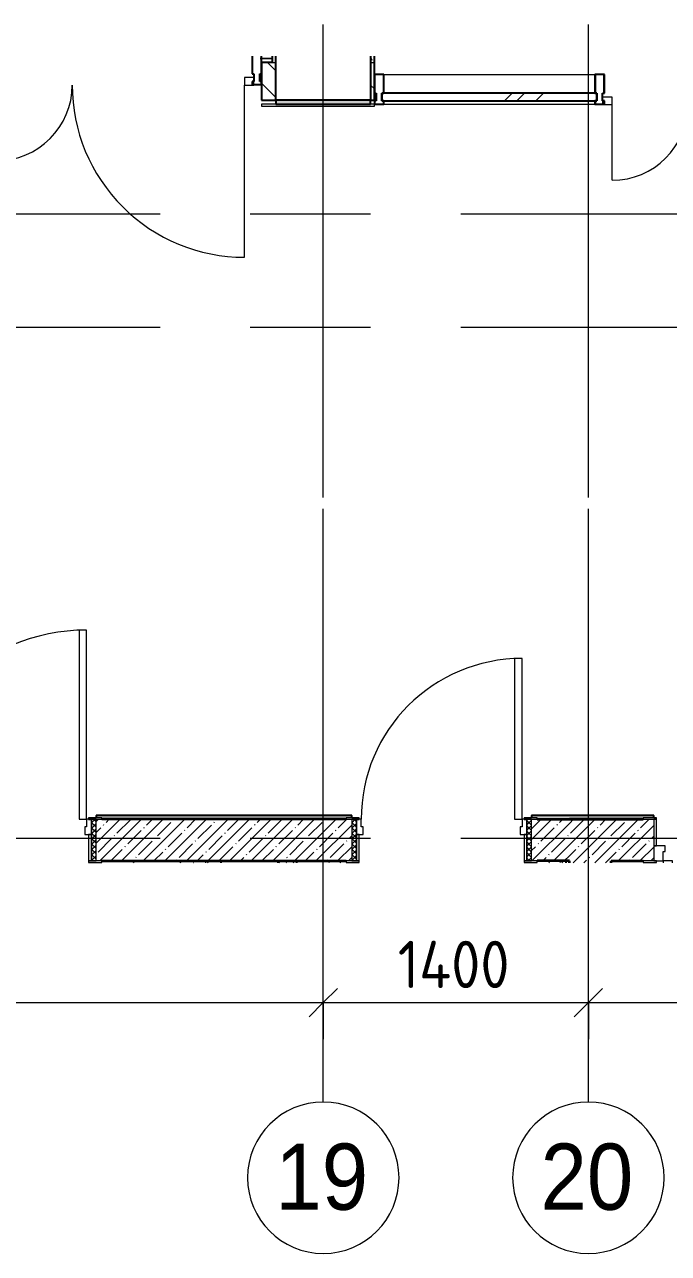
# Model space of a CAD drawing. Header units: millimetres. Extents: x 35124 to 170704, y -1987 to 12522.
# Drawn here: x 68983 to 72382, y 5606 to 12100 of the extents above; entities that cross this region are included whole.
import ezdxf

# ---------------------------------------------------------------- set-up
doc = ezdxf.new("R2010")
doc.units = ezdxf.units.MM
doc.linetypes.add('Осевая', pattern=[3175, 635, -476.25, 1587.5, -476.25])
for name, color, linetype, lineweight in [('A-ANNO-DIMS', 7, 'Continuous', 9), ('A-ANNO-DIMS-100', 7, 'Continuous', 9), ('A-DOOR', 7, 'Continuous', 9), ('A-DOOR-1', 7, 'Continuous', 13), ('A-DOOR-FRAM', 7, 'Continuous', 13), ('A-DOOR-FRAM-1', 7, 'Continuous', 9), ('A-GLAZ-CURT', 7, 'Continuous', 9), ('A-GLAZ-CURT-1', 7, 'Continuous', 25), ('A-GLAZ-CWMG', 7, 'Continuous', 9), ('A-GLAZ-CWMG-1', 7, 'Continuous', 25), ('A-WALL', 7, 'Continuous', 9), ('I-WALL', 7, 'Continuous', 9), ('Оси', 7, 'Continuous', 9), ('Оси-1', 7, 'Continuous', 20), ('Оси-2', 7, 'Осевая', 9)]:
    doc.layers.add(name, color=color, linetype=linetype, lineweight=lineweight)
for name, color, linetype, lineweight, true_color in [('A-WALL-1', 7, 'Continuous', 25, 0x3c3c3c), ('A-WALL-2', 7, 'Continuous', 35, 0x3c3c3c), ('A-WALL-FNSH-1', 7, 'Continuous', 13, 0x3c3c3c)]:
    doc.layers.add(name, color=color, linetype=linetype, lineweight=lineweight, true_color=true_color)
doc.styles.add('Arial', font='arial.ttf', dxfattribs={"width": 0.9, "height": 350})
doc.styles.add('ISOCPEUR', font='isocpeur.ttf', dxfattribs={"width": 0.9, "height": 250})
doc.dimstyles.new('ISO-2_5_0_9К_БОЛЬШОЙ', dxfattribs={"dimscale": 304.8, "dimtxt": 248.995294, "dimasz": 0.492126, "dimexe": 0.393701, "dimexo": 0.984252, "dimgap": 0, "dimtad": 1, "dimdec": 0, "dimrnd": 10, "dimzin": 0, "dimdsep": 46, "dimtxsty": 'ISOCPEUR', "dimblk1": 'OBLIQUE', "dimblk2": 'OBLIQUE', "dimsah": 1, "dimcen": 0.09, "dimdle": 0.393701, "dimazin": 0, "dimtfac": 1, "dimtdec": 4, "dimtix": 1, "dimtmove": 0, "dimatfit": 3, "dimfxl": 1, "dimtvp": 1, "dimtolj": 1, "dimtzin": 0, "dimarcsym": 2})
pattern_1 = [(45, (0, 0), (-57.02463, 57.02463), []), (45, (57.025, 0), (-57.02463, 57.02463), [100.806, -20.161, 3.353, -16.808])]
pattern_2 = [(135, (0, 0), (-75.43415, -75.43415), [106.68, -17.78, 3.556, -17.78]), (135, (0, 75.39), (-75.43415, -75.43415), []), (50, (0, 0), (127.52922, -11.15758), [13.335, -146.685]), (355, (0, 0), (-24.66966, 133.74002), [10.668, -117.348]), (100.451, (10.63, -0.93), (102.85973, 122.58178), [11.333, -124.663]), (46.184, (0, 35.56), (189.75516, -29.43036), [20.002, -220.027]), (96.636, (15.81, 33.1), (166.1822, 173.1996), [17, -186.995]), (351.184, (0, 35.56), (166.18393, 173.1976), [16.002, -176.022]), (21, (17.78, 26.67), (106.13027, -71.58603), [13.335, -146.685]), (326, (17.78, 26.67), (43.26188, 128.93175), [10.668, -117.348]), (71.451, (26.62, 20.7), (149.39198, 57.34505), [11.333, -124.663]), (37.5, (0, 0), (2.162228, 59.188357), [3.353, -112.573, 3.353, -115.773, -117.792]), (37.5, (0, 0), (2.162228, 59.188357), [-235.052, 3.353, -114.44]), (7.5, (0, 0), (46.77386, 70.12615), [3.353, -64.567, 3.353, -109.906, -44.894]), (7.5, (0, 0), (46.77386, 70.12615), [-181.178, 3.353, -41.542]), (327.5, (-39.65, 0), (94.91367, -4.010093), [3.353, -41.097, 3.353, -135.331, -184.023]), (327.5, (-39.65, 0), (94.91367, -4.010093), [-183.134, 3.353, -180.67]), (317.5, (-57.43, 0), (103.69057, 17.79882), [3.353, -54.432, 3.353, -88.748, -130.683]), (317.5, (-57.43, 0), (103.69057, 17.79882), [-149.885, 3.353, -127.33])]
pattern_3 = [(0, (0, 0), (121.92, 30.48), [10.058, -81.382, 10.058, -81.382, -487.68]), (0, (0, 0), (121.92, 30.48), [-182.88, 10.058, -172.822, 10.058, -81.382, -213.36]), (0, (0, 0), (121.92, 30.48), [-457.2, 10.058, -50.902, 10.058, -142.342]), (120, (45.72, 15.24), (-87.356454, 90.345817), [10.058, -81.382, 10.058, -81.382, -487.68]), (120, (45.72, 15.24), (-87.356454, 90.345817), [-182.88, 10.058, -172.822, 10.058, -81.382, -213.36]), (120, (45.72, 15.24), (-87.356454, 90.345817), [-457.2, 10.058, -50.902, 10.058, -142.342]), (240, (60.96, 76.2), (-34.563546, -120.825817), [10.058, -81.382, 10.058, -81.382, -487.68]), (240, (60.96, 76.2), (-34.563546, -120.825817), [-182.88, 10.058, -172.822, 10.058, -81.382, -213.36]), (240, (60.96, 76.2), (-34.563546, -120.825817), [-457.2, 10.058, -50.902, 10.058, -142.342])]

# ---------------------------------------------------------------- blocks, each defined once
blk = doc.blocks.new('110_Дверь_СКБ_1Ст_Внутренняя1 - Д-7_л__950x2100h_Туалет-21784696-План разверток пом_3_19_ Этаж 3')
at = {"layer": 'A-DOOR'}
h = blk.add_hatch(dxfattribs=at)
h.set_pattern_fill('FP_4', color=256, style=0, pattern_type=2)
h.set_pattern_definition([(135, (1826.41, 174.685), (-14.14214, -14.14214), []), (225, (1826.41, 174.685), (14.14214, -14.14214), [])])
h.paths.add_polyline_path([(487.5, -110), (487.5, 110), (462.5, 110), (462.5, -110)])
at = {"layer": 'A-DOOR-FRAM-1'}
h = blk.add_hatch(dxfattribs=at)
h.set_pattern_fill('FP_5', color=256, style=0, pattern_type=2)
h.set_pattern_definition([(45, (-296.384, 174.685), (-14.1421, 14.1421), []), (135, (-296.384, 174.685), (-14.1421, -14.1421), [])])
h.paths.add_polyline_path([(-437.5, -110), (-437.5, 110), (-462.5, 110), (-462.5, -110)])
at = {"layer": 'A-DOOR'}
blk.add_arc((437.5, 110), 850, 90, 180, dxfattribs=at)
at = {"layer": 'A-DOOR-1'}
for p, q in [((437.5, 960), (397.5, 960)), ((397.5, 960), (397.5, 110)), ((437.5, 110), (437.5, 960)), ((397.5, 110), (437.5, 110))]:
    blk.add_line(p, q, dxfattribs=at)
at = {"layer": 'A-DOOR-FRAM'}
for p, q in [((-422.5, 118), (-492.5, 118)), ((-492.5, 118), (-492.5, 110)), ((-492.5, 110), (-422.5, 110)), ((-437.5, 110), (-462.5, 110)), ((-462.5, 110), (-462.5, -110)), ((-412.5, 110), (-437.5, 110)), ((-437.5, 110), (-437.5, 30)), ((-437.5, -110), (-437.5, 110)), ((-422.5, 110), (-437.5, 110)), ((-437.5, 110), (-437.5, 109)), ((-437.5, 109), (-422.5, 109)), ((-422.5, 110), (-422.5, 118)), ((-422.5, 109), (-422.5, 110)), ((-412.5, 70), (-412.5, 110)), ((-402.5, 70), (-412.5, 70)), ((-402.5, 30), (-402.5, 70)), ((437.5, 70), (427.5, 70)), ((427.5, 70), (427.5, 30)), ((437.5, 110), (437.5, 70)), ((462.5, 110), (437.5, 110)), ((517.5, 118), (447.5, 118)), ((447.5, 118), (447.5, 110)), ((462.5, 110), (447.5, 110)), ((447.5, 110), (447.5, 109)), ((447.5, 110), (517.5, 110)), ((447.5, 109), (462.5, 109)), ((462.5, 30), (462.5, 110)), ((487.5, 110), (462.5, 110)), ((462.5, 110), (462.5, -110)), ((462.5, 109), (462.5, 110)), ((487.5, -110), (487.5, 110)), ((517.5, 110), (517.5, 118)), ((-437.5, 30), (-402.5, 30)), ((-422.5, 30), (-437.5, 30)), ((-437.5, 30), (-437.5, -110)), ((-422.5, -110), (-422.5, 30)), ((427.5, 30), (462.5, 30)), ((462.5, 30), (447.5, 30)), ((447.5, 30), (447.5, -110)), ((462.5, -110), (462.5, 30)), ((-422.5, -110), (-492.5, -110)), ((-492.5, -110), (-492.5, -118)), ((-492.5, -118), (-422.5, -118)), ((-462.5, -110), (-437.5, -110)), ((-437.5, -110), (-422.5, -110)), ((-422.5, -118), (-422.5, -110)), ((447.5, -110), (462.5, -110)), ((517.5, -110), (447.5, -110)), ((447.5, -110), (447.5, -118)), ((447.5, -118), (517.5, -118)), ((462.5, -110), (487.5, -110)), ((517.5, -118), (517.5, -110))]:
    blk.add_line(p, q, dxfattribs=at)
blk = doc.blocks.new('110_Дверь_СКБ_1Ст_Внутренняя1 - Д-4 1100x2100h_су мгн-31586709-План разверток пом_3_19_ Этаж 3')
at = {"layer": 'A-DOOR'}
h = blk.add_hatch(dxfattribs=at)
h.set_pattern_fill('FP_6', color=256, style=0, pattern_type=2)
h.set_pattern_definition([(135, (1751.41, 174.685), (-14.14214, -14.14214), []), (225, (1751.41, 174.685), (14.14214, -14.14214), [])])
h.paths.add_polyline_path([(562.5, -110), (562.5, 110), (537.5, 110), (537.5, -110)])
at = {"layer": 'A-DOOR-FRAM-1'}
h = blk.add_hatch(dxfattribs=at)
h.set_pattern_fill('FP_7', color=256, style=0, pattern_type=2)
h.set_pattern_definition([(45, (-371.384, 174.685), (-14.1421, 14.1421), []), (135, (-371.384, 174.685), (-14.1421, -14.1421), [])])
h.paths.add_polyline_path([(-512.5, -110), (-512.5, 110), (-537.5, 110), (-537.5, -110)])
at = {"layer": 'A-DOOR'}
blk.add_arc((512.5, 110), 1000, 90, 180, dxfattribs=at)
at = {"layer": 'A-DOOR-1'}
for p, q in [((512.5, 1110), (472.5, 1110)), ((472.5, 1110), (472.5, 110)), ((512.5, 110), (512.5, 1110)), ((472.5, 110), (512.5, 110))]:
    blk.add_line(p, q, dxfattribs=at)
at = {"layer": 'A-DOOR-FRAM'}
for p, q in [((-497.5, 118), (-567.5, 118)), ((-567.5, 118), (-567.5, 110)), ((-567.5, 110), (-497.5, 110)), ((-512.5, 110), (-537.5, 110)), ((-537.5, 110), (-537.5, -110)), ((-487.5, 110), (-512.5, 110)), ((-512.5, 110), (-512.5, 30)), ((-512.5, -110), (-512.5, 110)), ((-497.5, 110), (-512.5, 110)), ((-512.5, 110), (-512.5, 109)), ((-512.5, 109), (-497.5, 109)), ((-497.5, 110), (-497.5, 118)), ((-497.5, 109), (-497.5, 110)), ((-487.5, 70), (-487.5, 110)), ((-477.5, 70), (-487.5, 70)), ((-477.5, 30), (-477.5, 70)), ((512.5, 70), (502.5, 70)), ((502.5, 70), (502.5, 30)), ((512.5, 110), (512.5, 70)), ((537.5, 110), (512.5, 110)), ((592.5, 118), (522.5, 118)), ((522.5, 118), (522.5, 110)), ((537.5, 110), (522.5, 110)), ((522.5, 110), (522.5, 109)), ((522.5, 110), (592.5, 110)), ((522.5, 109), (537.5, 109)), ((537.5, 30), (537.5, 110)), ((562.5, 110), (537.5, 110)), ((537.5, 110), (537.5, -110)), ((537.5, 109), (537.5, 110)), ((562.5, -110), (562.5, 110)), ((592.5, 110), (592.5, 118)), ((-512.5, 30), (-477.5, 30)), ((-497.5, 30), (-512.5, 30)), ((-512.5, 30), (-512.5, -110)), ((-497.5, -110), (-497.5, 30)), ((502.5, 30), (537.5, 30)), ((537.5, 30), (522.5, 30)), ((522.5, 30), (522.5, -110)), ((537.5, -110), (537.5, 30)), ((-497.5, -110), (-567.5, -110)), ((-567.5, -110), (-567.5, -118)), ((-567.5, -118), (-497.5, -118)), ((-537.5, -110), (-512.5, -110)), ((-512.5, -110), (-497.5, -110)), ((-497.5, -118), (-497.5, -110)), ((522.5, -110), (537.5, -110)), ((592.5, -110), (522.5, -110)), ((522.5, -110), (522.5, -118)), ((522.5, -118), (592.5, -118)), ((537.5, -110), (562.5, -110)), ((592.5, -118), (592.5, -110))]:
    blk.add_line(p, q, dxfattribs=at)
blk = doc.blocks.new('110_Дверь_СКБ_2Ст - Д-1 Лестничная клетка EIS60-24319353-План разверток пом_3_19_ Этаж 3')
at = {"layer": 'A-DOOR'}
for centre, radius, start, end in [((-637.5, 110), 400, 360, 1.50328), ((662.5, 110), 900, 179.3339, 180)]:
    blk.add_arc(centre, radius, start, end, dxfattribs=at)
at = {"layer": 'A-DOOR-1'}
for p, q in [((-637.5, 120.4), (-637.5, 110)), ((-637.5, 110), (-587.5, 110)), ((-587.5, 110), (-587.5, 120.4)), ((612.5, 120.4), (612.5, 110)), ((612.5, 110), (662.5, 110)), ((662.5, 110), (662.5, 120.4))]:
    blk.add_line(p, q, dxfattribs=at)
at = {"layer": 'A-DOOR-FRAM'}
for p, q in [((-672.5, 118), (-742.5, 118)), ((-742.5, 118), (-742.5, 110)), ((-742.5, 110), (-672.5, 110)), ((-637.5, 110), (-687.5, 110)), ((-687.5, 110), (-687.5, 30)), ((-672.5, 110), (-672.5, 118)), ((-637.5, 60), (-637.5, 110)), ((662.5, 110), (662.5, 60)), ((712.5, 110), (662.5, 110)), ((767.5, 118), (697.5, 118)), ((697.5, 118), (697.5, 110)), ((697.5, 110), (767.5, 110)), ((712.5, 30), (712.5, 110)), ((767.5, 110), (767.5, 118)), ((-687.5, 30), (-627.5, 30)), ((-672.5, 30), (-687.5, 30)), ((-687.5, 30), (-687.5, -110)), ((-672.5, -110), (-672.5, 30)), ((-627.5, 60), (-637.5, 60)), ((-627.5, 30), (-627.5, 60)), ((662.5, 60), (652.5, 60)), ((652.5, 60), (652.5, 30)), ((652.5, 30), (712.5, 30)), ((712.5, 30), (697.5, 30)), ((697.5, 30), (697.5, -110)), ((712.5, -110), (712.5, 30)), ((-672.5, -110), (-742.5, -110)), ((-742.5, -110), (-742.5, -118)), ((-742.5, -118), (-672.5, -118)), ((-687.5, -110), (-672.5, -110)), ((-672.5, -118), (-672.5, -110)), ((697.5, -110), (712.5, -110)), ((767.5, -110), (697.5, -110)), ((697.5, -110), (697.5, -118)), ((697.5, -118), (767.5, -118)), ((767.5, -118), (767.5, -110))]:
    blk.add_line(p, q, dxfattribs=at)
blk = doc.blocks.new('Дверь_Витражная_остекление_ - ВВ-6 остекление-32274838-План разверток пом_3_19_ Этаж 3')
at = {"layer": 'A-DOOR'}
for p, q in [((-655, 930), (-655, 20)), ((655, 420), (655, 20))]:
    blk.add_line(p, q, dxfattribs=at)
for centre, radius, start, end in [((-655, 20), 910, 360, 90), ((655, 20), 400, 90, 180)]:
    blk.add_arc(centre, radius, start, end, dxfattribs=at)
at = {"layer": 'A-DOOR-1'}
for p, q in [((-655, 20), (-705, 20)), ((-705, 20), (-705, -20)), ((-655, -20), (-655, 20)), ((705, 20), (655, 20)), ((655, 20), (655, -20)), ((705, -20), (705, 20)), ((-705, -20), (-655, -20)), ((655, -20), (705, -20))]:
    blk.add_line(p, q, dxfattribs=at)
blk = doc.blocks.new('Прямоугольный импост - Импост структурный с накладкой - 160мм Темный-33326242-План разверток пом_3_19_ Этаж 3')
at = {"layer": 'A-GLAZ-CWMG-1'}
for p, q in [((-50, 133), (-50, 40)), ((0, 40), (0, 133)), ((-50, 40), (-40, 40)), ((-40, 0), (-50, 0)), ((-50, 0), (-50, -17)), ((-40, 40), (-40, 0)), ((-10, 0), (-10, 40)), ((-10, 40), (0, 40)), ((0, 0), (-10, 0)), ((0, -17), (0, 0)), ((-50, -17), (0, -17))]:
    blk.add_line(p, q, dxfattribs=at)
blk = doc.blocks.new('Прямоугольный импост - Импост структурный с накладкой - 160мм Темный-33326237-План разверток пом_3_19_ Этаж 3')
at = {"layer": 'A-GLAZ-CWMG-1'}
for p, q in [((-50, 40), (-50, 140)), ((-50, 140), (0, 140)), ((0, 140), (0, 40)), ((-40, 40), (-50, 40)), ((-50, -17), (-50, 0)), ((-50, 0), (-40, 0)), ((-40, 0), (-40, 40)), ((-10, 40), (-10, 0)), ((0, 40), (-10, 40)), ((-10, 0), (0, 0)), ((0, 0), (0, -17)), ((0, -17), (-50, -17))]:
    blk.add_line(p, q, dxfattribs=at)
blk = doc.blocks.new('Дверь_Витражная_остекление_ - В-18-32468702-План разверток пом_3_19_ Этаж 3')
at = {"layer": 'A-DOOR'}
for p, q in [((-672.5, 965), (-672.5, 20)), ((672.5, 420), (672.5, 20))]:
    blk.add_line(p, q, dxfattribs=at)
for centre, radius, start, end in [((-672.5, 20), 945, 360, 90), ((672.5, 20), 400, 90, 180)]:
    blk.add_arc(centre, radius, start, end, dxfattribs=at)
at = {"layer": 'A-DOOR-1'}
for p, q in [((-672.5, 20), (-722.5, 20)), ((-722.5, 20), (-722.5, -20)), ((-672.5, -20), (-672.5, 20)), ((722.5, 20), (672.5, 20)), ((672.5, 20), (672.5, -20)), ((722.5, -20), (722.5, 20)), ((-722.5, -20), (-672.5, -20)), ((672.5, -20), (722.5, -20))]:
    blk.add_line(p, q, dxfattribs=at)
blk = doc.blocks.new('Системная панель - Стекло - 40мм-32468815-План разверток пом_3_19_ Этаж 3')
at = {"layer": 'A-GLAZ-CURT'}
h = blk.add_hatch(dxfattribs=at)
h.set_pattern_fill('FP_16', color=256, style=0, pattern_type=2)
h.set_pattern_definition([(225, (71537, 11597), (282.8427, -282.8427), [200, -600]), (225, (71737, 11697), (282.8427, -282.8427), [600, -200]), (225, (71337, 11797), (282.8427, -282.8427), [200, -600])])
h.paths.add_polyline_path([(-567, 0), (-567, -40), (567, -40), (567, 0), (455.5, 0)])
at = {"layer": 'A-GLAZ-CURT-1'}
for p, q in [((567, 0), (-567, 0)), ((-567, 0), (-567, -40)), ((567, -40), (567, 0)), ((-567, -40), (567, -40))]:
    blk.add_line(p, q, dxfattribs=at)
blk = doc.blocks.new('Прямоугольный импост - Импост структурный с накладкой - 160мм Темный-33326239-План разверток пом_3_19_ Этаж 3')
at = {"layer": 'A-GLAZ-CWMG-1'}
for p, q in [((-25, 40), (-25, 140)), ((-25, 140), (25, 140)), ((25, 140), (25, 40)), ((-15, 40), (-25, 40)), ((-25, -17), (-25, 0)), ((-25, 0), (-15, 0)), ((-15, 0), (-15, 40)), ((15, 40), (15, 0)), ((25, 40), (15, 40)), ((15, 0), (25, 0)), ((25, 0), (25, -17)), ((25, -17), (-25, -17))]:
    blk.add_line(p, q, dxfattribs=at)
blk = doc.blocks.new('Прямоугольный импост - Импост структурный с накладкой - 160мм Темный-32468813-План разверток пом_3_19_ Этаж 3')
at = {"layer": 'A-GLAZ-CWMG'}
for p, q in [((70880, 11837), (71994, 11837)), ((70880, 11680), (71994, 11680))]:
    blk.add_line(p, q, dxfattribs=at)
blk = doc.blocks.new('Прямоугольный импост - Импост структурный с накладкой - 160мм Темный-V5-План разверток пом_3_19_ Этаж 3')
at = {"layer": 'A-GLAZ-CWMG-1'}
for p, q in [((-25, 40), (-25, 140)), ((-25, 140), (25, 140)), ((25, 140), (25, 40)), ((-15, 40), (-25, 40)), ((-25, -17), (-25, 0)), ((-25, 0), (-15, 0)), ((-15, 0), (-15, 40)), ((15, 40), (15, 0)), ((25, 40), (15, 40)), ((15, 0), (25, 0)), ((25, 0), (25, -17)), ((25, -17), (-25, -17))]:
    blk.add_line(p, q, dxfattribs=at)
blk = doc.blocks.new('Ось сетки - D8-29747960-План разверток пом_3_19_ Этаж 3')
at = {"layer": 'Оси-1'}
for start, end in [(360, 180), (180, 360)]:
    blk.add_arc((0, 0), 4, start, end, dxfattribs=at)
blk = doc.blocks.new('DIMBLOCK15-План разверток пом_3_19_ Этаж 3')
at = {"layer": 'A-ANNO-DIMS-100'}
for p, q in [((66460, 6737.4), (66460, 7051.3)), ((70560, 6737.4), (70560, 7051.3)), ((66460, 6931.3), (70560, 6931.3)), ((66460, 6931.3), (66460, 6737.4)), ((70560, 6931.3), (70560, 6737.4))]:
    blk.add_line(p, q, dxfattribs=at)
at = {"layer": 'A-ANNO-DIMS-100', "lineweight": 20}
for p, q in [((66460, 6931.3), (66535, 7006.3)), ((70560, 6931.3), (70635, 7006.3)), ((66460, 6931.3), (66385, 6856.3)), ((70560, 6931.3), (70485, 6856.3))]:
    blk.add_line(p, q, dxfattribs=at)
at = {"layer": 'A-ANNO-DIMS-100', "color": 0, "insert": (68203.5, 7257.9), "char_height": 250, "width": 735.494, "attachment_point": 1, "line_spacing_factor": 1.149209, "style": 'ISOCPEUR'}
blk.add_mtext('4100', dxfattribs=at)
blk = doc.blocks.new('_Oblique')
at = {"color": 0, "linetype": 'ByBlock', "lineweight": -2}
blk.add_line((-0.5, -0.5), (0.5, 0.5), dxfattribs=at)
blk = doc.blocks.new('DIMBLOCK16-План разверток пом_3_19_ Этаж 3')
at = {"layer": 'A-ANNO-DIMS-100'}
for p, q in [((70560, 6737.4), (70560, 7051.3)), ((71960, 6737.4), (71960, 7051.3)), ((70560, 6931.3), (71960, 6931.3)), ((70560, 6931.3), (70560, 6737.4)), ((71960, 6931.3), (71960, 6737.4))]:
    blk.add_line(p, q, dxfattribs=at)
at = {"layer": 'A-ANNO-DIMS-100', "lineweight": 20}
for p, q in [((70560, 6931.3), (70635, 7006.3)), ((71960, 6931.3), (72035, 7006.3)), ((70560, 6931.3), (70485, 6856.3)), ((71960, 6931.3), (71885, 6856.3))]:
    blk.add_line(p, q, dxfattribs=at)
at = {"layer": 'A-ANNO-DIMS-100', "color": 0, "insert": (70953.5, 7257.9), "char_height": 250, "width": 735.494, "attachment_point": 1, "line_spacing_factor": 1.149209, "style": 'ISOCPEUR'}
blk.add_mtext('1400', dxfattribs=at)
blk = doc.blocks.new('DIMBLOCK17-План разверток пом_3_19_ Этаж 3')
at = {"layer": 'A-ANNO-DIMS-100'}
for p, q in [((71960, 6737.4), (71960, 7051.3)), ((74860, 6737.4), (74860, 7051.3)), ((71960, 6931.3), (74860, 6931.3)), ((71960, 6931.3), (71960, 6737.4)), ((74860, 6931.3), (74860, 6737.4))]:
    blk.add_line(p, q, dxfattribs=at)
at = {"layer": 'A-ANNO-DIMS-100', "lineweight": 20}
for p, q in [((71960, 6931.3), (72035, 7006.3)), ((74860, 6931.3), (74935, 7006.3)), ((71960, 6931.3), (71885, 6856.3)), ((74860, 6931.3), (74785, 6856.3))]:
    blk.add_line(p, q, dxfattribs=at)
at = {"layer": 'A-ANNO-DIMS-100', "color": 0, "insert": (73094, 7257.9), "char_height": 250, "width": 758.478, "attachment_point": 1, "line_spacing_factor": 1.149209, "style": 'ISOCPEUR'}
blk.add_mtext('2900', dxfattribs=at)

msp = doc.modelspace()

# ---------------------------------------------------------------- hatches: boundary and pattern name
at = {"layer": 'I-WALL'}
h = msp.add_hatch(dxfattribs=at)
h.set_pattern_fill('FP_1', color=256, style=0, pattern_type=2)
h.set_pattern_definition([(135, (0, 0), (-70.71068, -70.71068), [])])
h.paths.add_polyline_path([(73540, 11699.9999), (73540, 11899.9999), (73520, 11899.9999), (73520, 11699.9999)])
h.paths.add_polyline_path([(68670, 11699.9999), (68754, 11699.9999), (68754, 11899.9999), (68670, 11899.9999)])
h.paths.add_polyline_path([(70234, 11699.9999), (70310, 11699.9999), (70310, 11899.9999), (70234, 11899.9999)])
h.paths.add_polyline_path([(70830, 11699.9999), (70830, 11899.9999), (70810, 11899.9999), (70810, 11699.9999)])
h = msp.add_hatch(dxfattribs=at)
h.set_pattern_fill('FP_11', color=256, style=0, pattern_type=2)
h.set_pattern_definition(pattern_3)
h.paths.add_polyline_path([(70310, 11899.9999), (70310, 11933.0494), (70290, 11933.0494), (70290, 11899.9999)])
h = msp.add_hatch(dxfattribs=at)
h.set_pattern_fill('FP_11', color=256, style=0, pattern_type=2)
h.set_pattern_definition(pattern_3)
h.paths.add_polyline_path([(70830, 11899.9999), (70830, 11933.0494), (70810, 11933.0494), (70810, 11899.9999)])
h = msp.add_hatch(dxfattribs=at)
h.set_pattern_fill('FP_11', color=256, style=0, pattern_type=2)
h.set_pattern_definition(pattern_3)
h.paths.add_polyline_path([(70310.1887, 11679.9996), (70809.8474, 11679.9996), (70809.8474, 11699.9996), (70310.1887, 11699.9996)])
h.paths.add_polyline_path([(68583.4867, 11679.9996), (68650.0405, 11679.9996), (68650.0405, 11699.9996), (66760, 11699.9996), (66760, 11679.9996), (66780, 11679.9996)])
h = msp.add_hatch(dxfattribs=at)
h.set_pattern_fill('FP_11', color=256, style=0, pattern_type=2)
h.set_pattern_definition(pattern_3)
h.paths.add_polyline_path([(73760, 7900), (74100, 7900), (74100, 7920), (73705, 7920), (73705, 7908), (73760, 7908), (73760, 7902.9412)])
h.paths.add_polyline_path([(71690, 7900), (72250, 7900), (72250, 7908), (72305, 7908), (72305, 7920), (71660, 7920), (71660, 7908), (71690, 7908)])
h.paths.add_polyline_path([(70680, 7900), (70680, 7908), (70710, 7908), (70710, 7920), (69360, 7920), (69360, 7908), (69390, 7908), (69390, 7900)])
h.paths.add_polyline_path([(68230, 7900), (68230, 7908), (68260, 7908), (68260, 7920), (66860, 7920), (66860, 7908), (66890, 7908), (66890, 7900)])
h.paths.add_polyline_path([(65410, 7900), (65880, 7900), (65880, 7908), (65910, 7908), (65910, 7920), (60470, 7920), (60470, 7900), (64110, 7900)])
h.paths.add_polyline_path([(57970, 7900), (57970, 7920), (50859.9353, 7920), (50859.9353, 7900), (56593.1853, 7900)])
h.paths.add_polyline_path([(46110, 7900), (48359.9353, 7900), (48359.9353, 7920), (42130, 7920), (42130, 7900), (44910, 7900)])
h.paths.add_polyline_path([(39630, 7900), (39630, 7920), (38759.9999, 7920), (38759.9999, 7900)])
h = msp.add_hatch(dxfattribs=at)
h.set_pattern_fill('FP_2', color=256, style=0, pattern_type=2)
h.set_pattern_definition(pattern_1)
h.paths.add_polyline_path([(71860, 7680), (71860, 7900), (71660, 7900), (71660, 7680), (71840, 7680)])
h.paths.add_polyline_path([(70020, 7680), (70710, 7680), (70710, 7900), (69360, 7900), (69360, 7680), (69940, 7680)])
h.paths.add_polyline_path([(66860, 7680), (68260, 7680), (68260, 7900), (66860, 7900)])
h = msp.add_hatch(dxfattribs=at)
h.set_pattern_fill('FP_2', color=256, style=0, pattern_type=2)
h.set_pattern_definition(pattern_1)
h.paths.add_polyline_path([(75480, 7680), (75480, 7900), (73705, 7900), (73705, 7680), (74578.6374, 7680)])
h.paths.add_polyline_path([(72080, 7680), (72305, 7680), (72305, 7900), (71860, 7900), (71860, 7680)])
h = msp.add_hatch(dxfattribs=at)
h.set_pattern_fill('FP_11', color=256, style=0, pattern_type=2)
h.set_pattern_definition(pattern_3)
h.paths.add_polyline_path([(69637.6002, 7669.5724), (69940, 7669.5724), (69940, 7680), (69390, 7680), (69390, 7672), (69360, 7672), (69360, 7669.5724), (69390, 7669.5724)])
h.paths.add_polyline_path([(67560, 7669.5724), (68260, 7669.5724), (68260, 7672), (68230, 7672), (68230, 7680), (67560, 7680)])
h = msp.add_hatch(dxfattribs=at)
h.set_pattern_fill('FP_3', color=256, style=0, pattern_type=2)
h.set_pattern_definition(pattern_2)
h.paths.add_polyline_path([(69978.2897, 7669.5724), (70020, 7669.5724), (70020, 7680), (69940, 7680), (69940, 7669.5724)])
h = msp.add_hatch(dxfattribs=at)
h.set_pattern_fill('FP_3', color=256, style=0, pattern_type=2)
h.set_pattern_definition(pattern_2)
h.paths.add_polyline_path([(70420, 7669.5724), (70420, 7680), (70320, 7680), (70320, 7669.5724)])
h = msp.add_hatch(dxfattribs=at)
h.set_pattern_fill('FP_11', color=256, style=0, pattern_type=2)
h.set_pattern_definition(pattern_3)
h.paths.add_polyline_path([(70440, 7669.5724), (70440, 7680), (70420, 7680), (70420, 7669.5724), (70430.4276, 7669.5724)])
h = msp.add_hatch(dxfattribs=at)
h.set_pattern_fill('FP_11', color=256, style=0, pattern_type=2)
h.set_pattern_definition(pattern_3)
h.paths.add_polyline_path([(71746.1518, 7669.5724), (71840, 7669.5724), (71840, 7680), (71690, 7680), (71690, 7672), (71660, 7672), (71660, 7669.5724), (71690, 7669.5724)])
h.paths.add_polyline_path([(70440, 7669.5724), (70710, 7669.5724), (70710, 7672), (70680, 7672), (70680, 7680), (70440, 7680)])
h = msp.add_hatch(dxfattribs=at)
h.set_pattern_fill('FP_11', color=256, style=0, pattern_type=2)
h.set_pattern_definition(pattern_3)
h.paths.add_polyline_path([(71860, 7669.5724), (71860, 7680), (71840, 7680), (71840, 7669.5724)])
h = msp.add_hatch(dxfattribs=at)
h.set_pattern_fill('FP_2', color=256, style=0, pattern_type=2)
h.set_pattern_definition(pattern_1)
h.paths.add_polyline_path([(72079.6957, 7669.5724), (72080, 7669.5724), (72080, 7680), (71860, 7680), (71860, 7669.5724)])

# ---------------------------------------------------------------- linework, layer by layer
at = {"layer": 'A-WALL'}
for p, q in [((70290, 11899.9999), (70310, 11899.9999)), ((70810, 11899.9999), (70830, 11899.9999)), ((72080, 7921), (72080, 7920)), ((69940, 7669.5724), (69940, 7680))]:
    msp.add_line(p, q, dxfattribs=at)
at = {"layer": 'A-WALL-1'}
for p, q in [((70290, 11899.9999), (70234, 11899.9999)), ((70234, 11899.9999), (70234, 11699.9999)), ((70290, 11933.0494), (70290, 11899.9999)), ((70310, 11699.9999), (70310, 11933.0494)), ((70810, 11933.0494), (70810, 11899.9999)), ((70810, 11899.9999), (70810, 11699.9999)), ((70830, 11899.9999), (70830, 11933.0494)), ((70830, 11699.9999), (70830, 11899.9999)), ((70234, 11699.9999), (70310, 11699.9999)), ((70809.8474, 11699.9996), (70310.1887, 11699.9996)), ((70310.1887, 11699.9996), (70310.1887, 11679.9996)), ((70809.8474, 11679.9996), (70809.8474, 11699.9996)), ((70810, 11699.9999), (70830, 11699.9999)), ((70310.1887, 11679.9996), (70809.8474, 11679.9996)), ((70710, 7920), (69360, 7920)), ((69360, 7920), (69360, 7908)), ((70710, 7908), (70710, 7920)), ((72305, 7920), (71660, 7920)), ((71660, 7920), (71660, 7908)), ((72305, 7908), (72305, 7920)), ((69360, 7672), (69360, 7669.5724)), ((70020, 7669.5724), (70020, 7680)), ((70320, 7680), (70320, 7669.5724)), ((70420, 7669.5724), (70420, 7680)), ((70710, 7669.5724), (70710, 7672)), ((71660, 7672), (71660, 7669.5724)), ((71840, 7680), (71840, 7669.5724))]:
    msp.add_line(p, q, dxfattribs=at)
at = {"layer": 'A-WALL-2'}
for p, q in [((70680, 7900), (69390, 7900)), ((71690, 7900), (72250, 7900)), ((72250, 7900), (71860, 7900)), ((69390, 7680), (70680, 7680)), ((71860, 7680), (71690, 7680)), ((71860, 7669.5724), (71860, 7680)), ((72080, 7669.5724), (72080, 7680)), ((72080, 7680), (72250, 7680))]:
    msp.add_line(p, q, dxfattribs=at)
at = {"layer": 'A-WALL-FNSH-1'}
for p, q in [((70290, 11920.9999), (70227, 11920.9999)), ((70227, 11920.9999), (70227, 11919.9999)), ((70227, 11919.9999), (70290, 11919.9999)), ((70289, 11933.0494), (70289, 11899.9999)), ((70830, 11899.9999), (70831, 11899.9999)), ((70831, 11899.9999), (70831, 11933.0494)), ((70830, 11679.9996), (70234, 11679.9996)), ((70234, 11679.9996), (70234, 11668.9996)), ((70234, 11668.9996), (70830, 11668.9996)), ((70830, 11668.9996), (70830, 11679.9996)), ((70710, 7921), (69360, 7921)), ((69360, 7921), (69360, 7920)), ((70710, 7920), (70710, 7921)), ((72305, 7921), (71660, 7921)), ((71660, 7921), (71660, 7920)), ((72305, 7920), (72305, 7921))]:
    msp.add_line(p, q, dxfattribs=at)
at = {"layer": 'Оси'}
for p, q in [((70560, 9600), (70560, 12100)), ((71960, 9600), (71960, 12100)), ((70560, 6405.5827), (70560, 8905.5827)), ((71960, 6405.5827), (71960, 8905.5827))]:
    msp.add_line(p, q, dxfattribs=at)
at = {"layer": 'Оси-2'}
for p, q in [((38424.4932, 11100), (73813.0781, 11100)), ((38424.4932, 10500), (73813.0781, 10500)), ((70560, 8905.5827), (70560, 9600)), ((71960, 8905.5827), (71960, 9600)), ((38424.4932, 7800), (73200, 7800))]:
    msp.add_line(p, q, dxfattribs=at)

# ---------------------------------------------------------------- block references
at = {"layer": 'A-DOOR', "rotation": 180}
for name, p in [('Дверь_Витражная_остекление_ - ВВ-6 остекление-32274838-План разверток пом_3_19_ Этаж 3', (69489, 11799.9998)), ('Дверь_Витражная_остекление_ - В-18-32468702-План разверток пом_3_19_ Этаж 3', (72757.5, 11696.9996)), ('110_Дверь_СКБ_2Ст - Д-1 Лестничная клетка EIS60-24319353-План разверток пом_3_19_ Этаж 3', (73017.5, 7790))]:
    msp.add_blockref(name, p, dxfattribs=at)
at = {"layer": 'A-DOOR'}
for name, p in [('110_Дверь_СКБ_1Ст_Внутренняя1 - Д-4 1100x2100h_су мгн-31586709-План разверток пом_3_19_ Этаж 3', (68797.5, 7790)), ('110_Дверь_СКБ_1Ст_Внутренняя1 - Д-7_л__950x2100h_Туалет-21784696-План разверток пом_3_19_ Этаж 3', (71172.5, 7790))]:
    msp.add_blockref(name, p, dxfattribs=at)
at = {"layer": 'A-GLAZ-CURT', "rotation": 180}
msp.add_blockref('Системная панель - Стекло - 40мм-32468815-План разверток пом_3_19_ Этаж 3', (71437, 11696.9996), dxfattribs=at)
at = {"layer": 'A-GLAZ-CWMG'}
for name, p in [('Прямоугольный импост - Импост структурный с накладкой - 160мм Темный-33326242-План разверток пом_3_19_ Этаж 3', (70234, 11799.9998)), ('Прямоугольный импост - Импост структурный с накладкой - 160мм Темный-32468813-План разверток пом_3_19_ Этаж 3', (0, 0))]:
    msp.add_blockref(name, p, dxfattribs=at)
at = {"layer": 'A-GLAZ-CWMG', "extrusion": (0, 0, -1)}
for name, p in [('Прямоугольный импост - Импост структурный с накладкой - 160мм Темный-33326237-План разверток пом_3_19_ Этаж 3', (-70830, 11696.9996)), ('Прямоугольный импост - Импост структурный с накладкой - 160мм Темный-33326239-План разверток пом_3_19_ Этаж 3', (-72019, 11696.9996)), ('Прямоугольный импост - Импост структурный с накладкой - 160мм Темный-V5-План разверток пом_3_19_ Этаж 3', (-72020, 11696.9996))]:
    msp.add_blockref(name, p, dxfattribs=at)
at = {"layer": 'Оси-1', "xscale": 99.99999999999993, "yscale": 99.99999999999993, "zscale": 99.99999999999993}
for p in [(70560, 6005.5827), (71960, 6005.5827)]:
    msp.add_blockref('Ось сетки - D8-29747960-План разверток пом_3_19_ Этаж 3', p, dxfattribs=at)

# ---------------------------------------------------------------- texts
at = {"layer": 'Оси', "char_height": 350, "width": 606.07575, "attachment_point": 1, "style": 'Arial'}
for s, insert in [('19', (70307.384, 6186.2294)), ('20', (71707.384, 6186.2294))]:
    msp.add_mtext(s, dxfattribs=dict(at, insert=insert))

# ---------------------------------------------------------------- dimensions: what is measured, and where the dimension line sits
at = {"layer": 'A-ANNO-DIMS'}
for base, p1, p2, override, picture, middle in [((70560, 6931.299), (66460, 7037.365), (70560, 7037.365), {"dimpost": '<>', "dimfxl": 4100}, 'DIMBLOCK15-План разверток пом_3_19_ Этаж 3', (68510, 7056.299)), ((71960, 6931.299), (70560, 7037.365), (71960, 7037.365), {"dimpost": '<>', "dimfxl": 1400}, 'DIMBLOCK16-План разверток пом_3_19_ Этаж 3', (71260, 7056.299)), ((74860, 6931.299), (71960, 7037.365), (74860, 7037.365), {"dimpost": '<>', "dimfxl": 2900}, 'DIMBLOCK17-План разверток пом_3_19_ Этаж 3', (73410, 7056.299))]:
    dim = msp.add_linear_dim(base=base, p1=p1, p2=p2, dimstyle='ISO-2_5_0_9К_БОЛЬШОЙ', override=override, dxfattribs=at)
    dim.commit()
    dim.dimension.update_dxf_attribs({"geometry": picture, "text_midpoint": middle})

doc.saveas('drawing.dxf')
